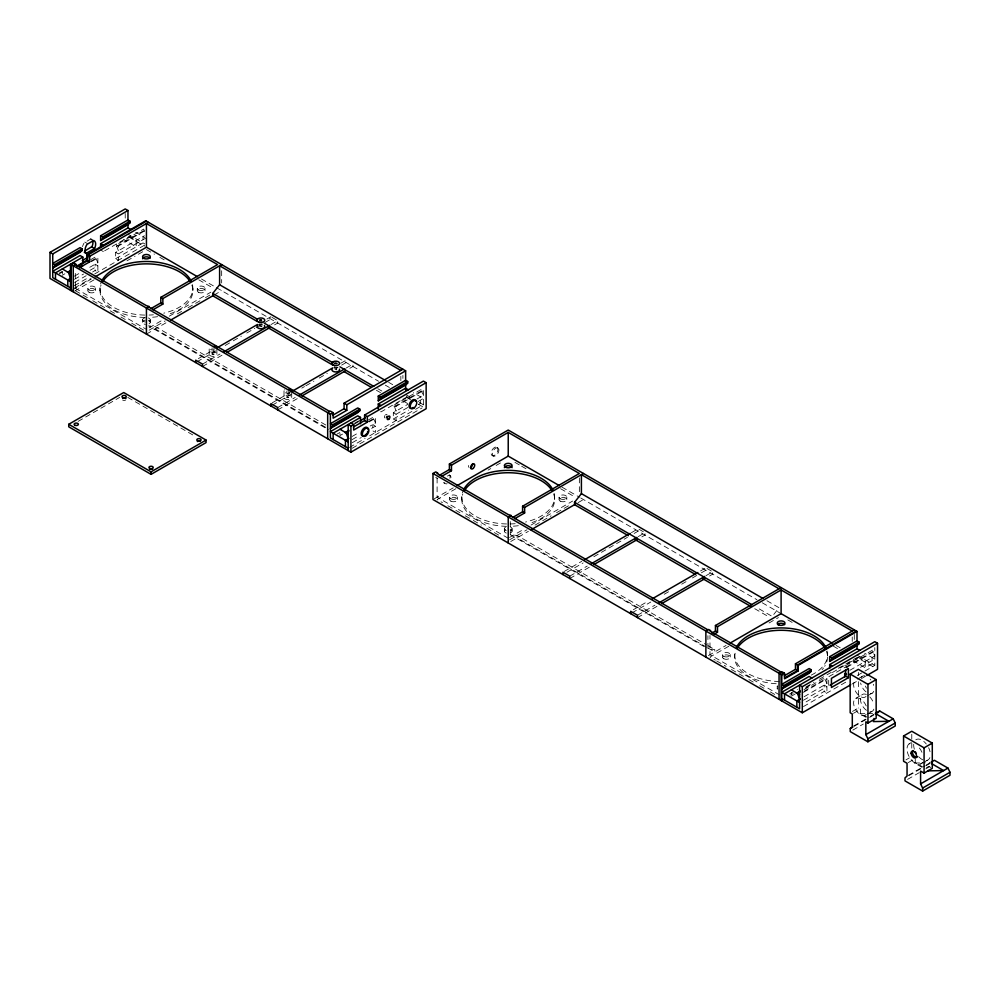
<?xml version="1.0" encoding="UTF-8"?>
<svg xmlns="http://www.w3.org/2000/svg" width="1000" height="1000" viewBox="0 0 1000 1000"><rect width="100%" height="100%" fill="white"/><g stroke="black" fill="none" stroke-linecap="round" stroke-linejoin="round"><path stroke-width="0.75" stroke-dasharray="5 3.75" d="M336.7 367.125L336.625 369.938M212.075 354.188L214.013 354.137L212.075 354.188L212.075 347.863M286.9 397.312L288.825 397.4L286.913 397.45L286.9 390.988M91.4 239.125A7.55 4.35 -60 0 0 90.95 238.912L84.288 242.763A7.55 4.35 -60 0 0 82.55 246.625M260.087 326.238L261.762 326.25M909.038 743.938L911.287 742.562M857.65 679.087L862.188 676.4M855.75 698.388L862.537 694.35M59.4 273L62.088 271.45M59.45 273.762L62.138 272.2M62.312 275.262L64.875 273.788M104.625 250.837L130.7 235.775M90.612 259.713L95.825 256.712L97.875 257.887L97.875 262.625L87.45 268.65M144.45 231L118.387 246.05L118.387 250.787L116.337 244.862L143.7 229.062L145.238 233.9M90.612 261.3L95.825 258.288L95.825 256.712M116.337 246.438L143.7 230.65M91.363 261.65L97.875 257.887M74.425 276.163L81.037 272.35M145.75 238.15L118.387 253.95L118.387 260.262L115.65 258.688L115.65 252.362L144.45 235.738M74.425 279.325L83.55 274.062M90.062 270.3L97.875 265.788L97.875 272.113L95.138 270.525L92.575 272.013M74.625 282.375L86.163 275.712M115.65 258.688L143.012 242.887L143.012 236.575M74.425 285.65L88.75 277.375M94.7 273.938L144.45 245.225M74.55 287.95L90.662 278.637M72.55 289.887L91.412 279M74.6 291.075L94.087 279.812M126.988 260.825L135.05 256.175M138.375 254.25L143.75 251.15M149.113 327.812L162.537 320.062M169.25 316.188L210.85 292.175M149.113 330.175L165.225 320.887M177.3 313.913L182.662 310.812M188.038 307.712L200.113 300.738M205.475 297.638L210.85 294.538M146.438 334.1L166.588 322.463M214.037 295.062L221.663 290.663M78.125 421.388L119.7 397.388M198.363 358.612L213.137 350.075M266.875 319.05L270.9 316.725L270.9 319.1L264.188 322.975M197.013 361.75L215.825 350.9M225.225 345.462L231.95 341.587M233.287 340.812L241.35 336.163M246.725 333.05L254.788 328.4M256.125 327.625L262.838 323.75M202.512 364.113L219.975 354.025M271.025 324.55L277.738 320.675L277.738 323.038L273.712 325.375M202.512 366.475L222.662 354.837M272.25 402.812L289.713 392.738M340.763 363.263L346.138 360.163L346.138 362.525L339.412 366.413M272.25 405.188L291.05 394.325M301.8 388.125L304.488 386.575M305.837 385.8L313.888 381.138M319.262 378.038L327.325 373.387M335.387 368.738L338.075 367.188M277.738 407.537L295.212 397.463M346.262 367.987L352.975 364.113L352.975 366.475L348.938 368.8M277.738 409.913L297.9 398.275M354.538 423.225L358.562 420.9M337.125 434.062L339.812 432.512M354.588 423.988L358.612 421.662M342.55 434.1L339.975 435.575L339.975 433.05M402.675 399.387L408.375 396.087M368.275 420.025L373.488 417.013L375.538 418.2L375.538 422.938L370.238 426M394.012 405.175L421.362 389.375L423.413 390.562L396.062 406.362L394.012 405.175L396.062 411.1L396.062 406.362M368.275 421.613L373.488 418.6L373.488 417.013M394.012 406.75L421.362 390.962L421.362 389.375M369.025 421.962L375.538 418.2M352.1 436.475L358.7 432.663M407.788 407.488L396.062 414.25L396.062 420.575L393.325 418.988L393.325 412.675L407.788 404.325M416.9 399.062L423.413 395.3L421.362 390.962M352.1 439.637L358.612 435.875M371.637 428.363L375.538 426.1L375.538 432.413L372.812 430.838L372.812 424.525L375.538 426.1M418.2 401.475L423.413 398.462L413.3 392.612M352.287 442.688L361.262 437.5M393.325 418.988L408.713 410.112M418.4 404.513L420.675 403.2L420.675 396.875M349.525 447.438L365.125 438.438M369.675 435.8L414.3 410.037M415.6 409.288L423.413 404.775L418.225 401.775M352.212 448.25L422.075 407.925M434.338 498.762L453.2 487.875M455.887 488.7L437.1 499.538L442.463 502.638M488.088 470.1L490.775 468.55M496.15 465.45L501.512 462.35M509.562 537.463L524.325 528.938M531.038 525.062L572.638 501.05M509.562 539.837L527.013 529.763M535.062 525.112L551.163 515.812M556.538 512.712L568.612 505.737M510.763 541.512L528.375 531.337M578.075 502.65L583.45 499.538M564.275 571.425L581.737 561.337M631.45 532.638L638.162 528.763L643.863 532.05M566.962 572.238L583.088 562.938M593.837 556.725L627.413 537.337M634.138 533.462L638.162 531.138L638.162 528.763M569.775 576.15L587.238 566.062M638.288 536.587L645 532.712L645 535.075L640.975 537.413M569.775 578.513L589.925 566.875M633.325 609.738L648.112 601.2M700.5 570.95L705.875 567.85L705.875 570.225L699.15 574.1M631.987 612.875L650.788 602.025M664.225 594.263L669.6 591.163M681.688 584.188L687.062 581.075M692.438 577.975L697.812 574.875M637.487 615.237L654.95 605.15M706 575.675L712.712 571.8L712.712 574.175L707.337 577.275M637.487 617.6L657.638 605.975M708.413 655.625L726.075 645.425M728.763 646.237L709.975 657.087L715.35 660.188M769.025 623L778.425 617.575M789.6 694.038L797.425 689.525M790.512 695.1L793.2 693.538M805.962 686.963L814.025 682.3M819.4 679.2L831.488 672.225M838.213 668.337L857.013 657.487L874.975 667.85M791.363 696.175L795.212 693.962M805.462 688.037L811.875 684.338M832.4 672.487L859.75 656.7M804.025 689.65L824.875 677.625L826.925 678.812L826.925 683.55L803.475 697.087M845.387 665.775L872.75 649.987L874.8 651.162L847.438 666.963L845.387 665.775L845.387 667.35L872.75 651.562L872.75 649.987M804.025 691.237L824.875 679.2L824.875 677.625M803.475 692.35L826.925 678.812M849.837 670.312L874.8 655.9L872.75 651.562M803.475 700.238L826.925 686.7L826.925 693.025L824.188 691.438L803.675 703.288M860.475 667.337L874.8 659.062L864.675 653.225M852.913 660.638L865.225 667.75L872.062 663.8L872.062 657.487M803.475 706.562L847.938 680.9M857.337 675.462L874.8 665.387L874.8 647.613M852.013 684.062L860.075 679.412M861.413 678.637L865.45 676.312M852.525 711.413L858.388 708.025L860.5 709.25L860.5 713.35L866.663 716.912M853.475 713.312L860.5 709.25M865.975 717.3L859.825 713.75L860.5 713.35M853.575 726.038L868.938 717.175M870.225 716.438L874.062 714.212M854.15 726.338L868.487 718.062M869.788 717.312L873.7 715.062M852.85 730.1L863.275 724.075M905.913 759.9L909.425 757.875M908.225 762.6L915.263 758.538L915.263 762.638L922.638 766.9M921.963 767.3L914.575 763.037L915.263 762.638M908.325 775.325L924.975 765.713M926.25 764.975L930.1 762.763L926.988 762.812M908.913 775.625L924.538 766.6M925.837 765.85L929.75 763.587M926.45 767.7L928.8 766.35L932.288 768.363M907.6 779.375L919.325 772.613M925.837 768.85L929.75 766.587M334.975 369.375L336.7 369.65M867.775 695.638L872.375 693.062M867.425 714.013L872.013 711.438M920.612 764L922.925 762.738M924.075 762.113L927.537 760.225M859.825 713.75L866.025 713.637M867.588 713.612L873.787 713.5M914.575 763.037L925.438 762.837M325.737 424.988L155.325 326.6L148.488 325.812L328.363 429.663M510.275 521.562L510.275 534.688L517.112 535.475L706.7 644.925M708.037 648.075L714.762 651.963L714.762 649.587L707.925 648.8L707.925 635.675M492.238 455.625L493.425 456.087M135.625 232.3L144.838 237.625M388.675 382.35L392.738 384.688M766.95 600.75L779.05 607.737L772.212 616.425L756.075 607.1M127.963 234.2L144.838 243.938M272.05 317.387L277.738 320.675M405.637 394.513L410.838 397.512M707.013 568.513L712.712 571.8M857.013 655.113L874.8 665.387M128.787 236.25L136.175 240.525L136.175 246.838L123.863 239.725M406.45 396.562L410.15 398.7M857.837 657.163L865.225 661.438L865.225 667.75M129.075 237.213L144.462 246.1M201.45 279L214.95 286.788M216.287 287.562L378.55 381.25M385.312 385.15L389.375 387.488M406.75 397.525L410.588 399.75M418.288 404.188L423.413 407.15L423.413 387.013M561.962 487.137L579.425 497.212M580.763 497.987L756.9 599.688M762.275 602.788L781.1 613.65M836.125 645.425L840.212 647.788M146.438 249.6L154.488 254.25M159.85 257.35L165.225 260.45M198.775 279.812L213.538 288.337M514.938 462.35L520.3 465.45M521.638 466.225L527.013 469.325M560.562 488.7L575.325 497.212M787.812 619.9L793.188 623M833.438 646.237L837.463 648.562M407.688 403.587L401.538 400.037L381.012 411.887L378.275 410.3M377.775 388.7L381.838 391.037M376.425 390.288L380.487 392.625M754.737 608.7L769.525 617.238M116.337 244.862L118.387 246.05M848.4 668.538L845.662 666.963L828.7 676.75L828.7 685.913M115.65 252.362L118.387 253.95M393.325 412.675L396.062 414.25M90.45 238.8L93.188 240.387M100.612 250L103.35 251.575M84.787 242.075L87.525 243.65M97.875 265.788L95.138 264.212L95.138 270.525M826.925 686.7L824.188 685.125L824.188 691.438M435.725 477.425L437.775 478.612M708.037 645.7L714.762 649.587M325.737 427.35L155.325 328.963L155.325 326.6M706.7 647.3L517.112 537.85L517.112 535.475M510.275 534.688L706.575 648.025M75.3 288.3L146.438 329.363M508.225 538.237L437.1 497.175L437.1 477.925M779.762 695.013L709.975 654.725L709.975 635.475M87.387 297.638L75.3 290.663L75.3 270.525M92.75 300.738L104.825 307.712M110.2 310.812L115.562 313.913M120.938 317.013L126.3 320.112M131.675 323.212L143.75 330.175M447.825 505.737L454.538 509.613M455.887 510.387L459.913 512.712M465.275 515.812L471.987 519.688M473.325 520.462L481.388 525.112M486.75 528.212L498.825 535.188M716.688 660.962L726.075 666.388M731.45 669.488L743.525 676.462M748.9 679.562L754.262 682.663M759.625 685.763L765 688.863M770.362 691.95L775.738 695.05M127.775 397.4L193.925 435.588M497.212 447.362A4.838 2.788 -60 0 1 495.062 454.975A4.838 2.788 -60 0 1 491.362 451.775A4.838 2.788 -60 0 1 497.212 447.362L498.2 448.15A4.638 2.675 -60 0 1 496.138 455.462A4.638 2.675 -60 0 1 492.575 452.388A4.638 2.675 -60 0 1 498.2 448.15M450.175 475.675L449.188 474.888A4.838 2.788 -60 0 1 449.875 478.525M824.875 679.2L826.925 683.55M373.488 418.6L375.538 422.938M95.825 258.288L97.875 262.625M911.775 734.225L911.775 741.65M911.775 743.138L911.775 749.087M858.388 672.425L858.388 675.525M858.388 681.712L858.388 708.025M854.287 634.438L854.287 640.575M852.225 636.95L852.225 641.4M791.363 692.387L791.363 694.912M777.237 686.312L777.237 688.688M734.675 654.688L734.675 657.062M730.25 654.587L730.25 656.963M722.525 654.85L722.525 657.212M579.35 477.925L579.35 492.738M566.8 497.137L566.8 499.513M559.062 497.2L559.062 499.575M554.65 497.2L554.65 499.575M512.087 528.763L512.087 531.125M504.35 528.763L504.35 531.138M461.8 497.15L461.8 499.513M457.375 497.05L457.375 499.412M449.65 497.3L449.65 499.675M402.9 375.375L402.9 378.438M400.85 376.262L400.85 380.625M334.775 364.725L334.775 368.525M291.712 392.5L291.712 397.562A3.875 2.237 0 0 1 285.637 399.175A3.875 2.237 0 0 1 286.238 395.325A3.875 2.237 0 0 1 291.712 397.562M288.825 391.087L288.825 397.4M284.012 390.838L284.012 397.15M261.887 321.475L261.887 326.525M259.95 321.45L259.95 326.512M221.663 270.738L221.663 283M216.9 349.288L216.9 354.338A3.875 2.237 0 0 1 210.85 356A3.875 2.237 0 0 1 211.388 352.137A3.875 2.237 0 0 1 216.9 354.338M214.013 347.812L214.013 354.137M209.188 353.975L209.188 347.663A3.875 2.237 0 0 0 213.75 350.037M205.012 288.263L205.012 290.637M197.275 288.325L197.275 290.7M192.862 288.325L192.862 290.7M150.3 319.875L150.3 322.25M145.425 317.725A3.875 2.237 0 0 0 142.562 319.887L142.562 322.262A3.875 2.237 0 0 0 145.438 324.412M125.225 213.525L125.225 218.125M100 288.263L100 290.637M95.575 288.163L95.575 290.538M87.863 288.425L87.863 290.8M62.312 271.475L62.312 274M929.875 757.613A11.8 6.812 60 0 1 925.812 760.575M922.812 759.85A11.8 6.812 60 0 1 918.713 756.725M914.362 749.2A11.8 6.812 60 0 1 913.725 744.1M915.775 739.825A11.8 6.812 60 0 1 926.275 743.975M928.625 747.712A11.8 6.812 60 0 1 930.037 751.75M922.5 762.288A11.612 6.7 60 0 1 909.388 757.1A11.612 6.7 60 0 1 911.462 743.162M919.375 748.012A11.612 6.7 60 0 1 922.25 753.012M445 483.425A4.838 2.788 -60 0 1 443.562 482.45M468.738 467.25A2.9 1.675 -60 0 1 468.688 465.462M447.388 476.1A4.638 2.675 -60 0 1 450.988 478.525M447.125 483.725A4.638 2.675 -60 0 1 445.725 483.787M445.037 483.325A4.638 2.675 -60 0 1 444.6 482.488M553.65 494A46.425 26.8 0 0 1 528.525 523.65M518.35 525.7A46.425 26.8 0 0 1 509.787 526.337M506.55 526.325A46.425 26.8 0 0 1 462.825 493.938M510.15 529.2A3.875 2.237 0 0 1 510.163 533.062M506.3 533.075A3.875 2.237 0 0 1 506.275 529.2M510.15 526.825A3.875 2.237 0 0 1 510.163 530.688M506.3 530.7A3.875 2.237 0 0 1 506.275 526.825M554.2 493.475A46.425 26.8 0 0 1 525.562 522.038M515.163 523.675A46.425 26.8 0 0 1 509.787 523.962M506.55 523.962A46.425 26.8 0 0 1 462.825 491.575M827.525 657.125A46.425 26.8 0 0 1 824.712 666.287M823.5 668.025A46.425 26.8 0 0 1 822.075 669.7M776.2 683.737A46.425 26.8 0 0 1 735.7 651.488M826.525 651.55A46.425 26.8 0 0 1 827.425 655.25M777.375 689.262A3.875 2.237 0 0 1 777.362 688.1M777.375 686.888A3.875 2.237 0 0 1 777.362 685.738M827.087 651.025A46.425 26.8 0 0 1 809.65 675.863M779.425 681.513A46.425 26.8 0 0 1 735.138 650.962M125.638 400.037A2.125 1.225 0 0 1 122.625 400.037M258.387 324.825A3.875 2.237 0 0 1 262.188 324.412M333.8 367.788A3.875 2.237 0 0 1 337.675 367.788M290.338 392.75A3.875 2.237 0 0 1 285.238 392.675A3.875 2.237 0 0 1 284.7 389.75M191.85 285.125A46.425 26.8 0 0 1 166.737 314.775M157.613 316.675A46.425 26.8 0 0 1 149.075 317.425M144.762 317.45A46.425 26.8 0 0 1 101.037 285.062M148.363 320.312A3.875 2.237 0 0 1 148.375 324.188M142.562 322.262A3.875 2.237 0 0 1 145.425 320.1M148.363 317.95A3.875 2.237 0 0 1 148.375 321.812M145.438 322.038A3.875 2.237 0 0 1 142.562 319.887M192.413 284.6A46.425 26.8 0 0 1 163.775 313.163M153.375 314.8A46.425 26.8 0 0 1 149.075 315.062M144.762 315.087A46.425 26.8 0 0 1 101.037 282.7M385.487 414.862A1.938 1.113 -60 0 1 387.137 415.1M385.075 417.987A1.938 1.113 -60 0 1 384.862 415.613M866.025 696.462A9.675 5.587 60 0 1 855.825 691.838A9.675 5.587 60 0 1 856.012 680.1M865.362 686.038A9.675 5.587 60 0 1 866.388 688.225M873.725 691.3A9.762 5.637 60 0 1 870.3 693.65M866.062 691.888A9.762 5.637 60 0 1 860.612 682.962M861.188 677.45A9.762 5.637 60 0 1 865.062 675.9M870.138 679.125A9.762 5.637 60 0 1 870.9 680.037M873.288 684.262A9.762 5.637 60 0 1 873.662 685.387M866.213 714.4A9.675 5.587 60 0 1 855.975 710.25A9.675 5.587 60 0 1 855.962 698.288A9.675 5.587 60 0 1 866.213 705.938M873.85 709.15A9.762 5.637 60 0 1 869.825 711.775M866.413 710.312A9.762 5.637 60 0 1 860.375 698.913A9.762 5.637 60 0 1 866.4 694.475M869.812 696.938A9.762 5.637 60 0 1 873.85 704.212M450.938 501.213A3.875 2.237 0 0 0 457.3 500A3.875 2.237 0 0 0 452.3 497.425A3.875 2.237 0 0 0 450.938 501.213M560.237 501.15A3.875 2.237 0 0 0 566.688 500.087A3.875 2.237 0 0 0 561.888 497.4A3.875 2.237 0 0 0 560.237 501.15M450.938 498.837A3.875 2.237 0 0 0 457.3 497.625A3.875 2.237 0 0 0 452.3 495.05A3.875 2.237 0 0 0 450.938 498.837M560.237 498.775A3.875 2.237 0 0 0 566.688 497.725A3.875 2.237 0 0 0 561.888 495.025A3.875 2.237 0 0 0 560.237 498.775M723.812 658.763A3.875 2.237 0 0 0 730.175 657.537A3.875 2.237 0 0 0 725.175 654.975A3.875 2.237 0 0 0 723.812 658.763M723.812 656.388A3.875 2.237 0 0 0 730.175 655.175A3.875 2.237 0 0 0 725.175 652.6A3.875 2.237 0 0 0 723.812 656.388M89.15 292.337A3.875 2.237 0 0 0 95.512 291.112A3.875 2.237 0 0 0 90.5 288.55A3.875 2.237 0 0 0 89.15 292.337M198.45 292.262A3.875 2.237 0 0 0 204.9 291.212A3.875 2.237 0 0 0 200.087 288.512A3.875 2.237 0 0 0 198.45 292.262M89.15 289.962A3.875 2.237 0 0 0 95.512 288.75A3.875 2.237 0 0 0 90.5 286.175A3.875 2.237 0 0 0 89.15 289.962M198.45 289.9A3.875 2.237 0 0 0 204.9 288.85A3.875 2.237 0 0 0 200.087 286.15A3.875 2.237 0 0 0 198.45 289.9"/><path stroke-width="1.5" d="M84.588 251.137L92.025 246.562A7.55 4.35 -60 0 0 92.45 240.25M94.575 248.525L95.075 247.35A7.55 4.35 -60 0 0 93.688 240.5L87.025 244.338A7.55 4.35 -60 0 0 85.625 252.812L86.125 253.412L94.575 248.525L91.85 246.95M257.4 321.562L212.775 295.8L212.775 293.425L219.613 284.738L219.613 265.788L400.85 370.425M628.35 535.725L574.562 504.675L574.562 502.312L581.4 493.625L581.4 474.663L779.05 588.775M82.15 250.387L54.787 266.188L52.737 268.163L80.087 252.362L82.15 250.387L82.15 248.812L80.087 247.625L52.737 263.425L54.787 264.6L82.15 248.812M100.612 240.525L102.662 238.55L130.013 222.75L130.013 221.175L127.963 219.988L100.612 235.775L100.612 240.525L127.963 224.725L130.013 222.75M359.812 410.7L332.45 426.5L330.4 428.475L357.762 412.675L359.812 410.7L359.812 409.125L357.762 407.938L330.4 423.725L332.45 424.913L359.812 409.125M378.275 400.825L380.325 398.85L407.688 383.062L407.688 381.488L405.637 380.3L378.275 396.087L378.275 400.825L405.637 385.037L407.688 383.062M811.2 671.3L783.838 687.1L781.787 689.075L809.15 673.275L811.2 671.3L811.2 669.725L809.15 668.538L781.787 684.338L783.838 685.525L811.2 669.725M829.663 661.438L831.712 659.463L859.075 643.662L859.075 642.087L857.013 640.9L829.663 656.7L829.663 661.438L857.013 645.638L859.075 643.662M850.25 728.6L852.3 726.787L852.3 713.988L850.175 712.763L850.175 674.062L858.388 669.325L876.162 679.6L876.162 718.288L867.962 723.025L865.837 721.8L865.837 734.6L867.887 738.787L867.887 741.787L850.25 731.6L850.25 728.6L852.85 727.087M877.6 712.8L879.65 710.987L893.2 718.8L895.25 722.987L895.25 725.987L867.887 741.787M353.413 427.038L364.6 420.575L364.6 415.05L423.413 381.087L426.15 382.663L426.15 408.725L350.925 452.163L50 278.425L50 252.362L125.225 208.925L127.963 210.512L127.963 220.875M50 252.362L52.737 253.938L127.963 210.512M100.612 235.775L102.662 236.962L130.013 221.175M100.612 247.463L100.612 243.675L127.963 227.887L130.7 229.462M82.825 263.425L82.825 257.1L55.475 272.9L55.475 279.212M76.988 266L86.938 260.262L86.938 254.737L145.75 220.775L405.637 370.825L405.637 381.188M73.938 263.025L71.2 264.6L71.2 290.663M146.438 221.175L87.613 255.125L87.613 260.663L77.362 266.575M82.287 260.575L87.662 257.475M86.938 254.737L89.663 256.312L148.488 222.35M67.438 272.3L71.287 270.087M71.075 271L68.463 272.5L70.512 278.425M79.412 267.762L89.663 261.837L89.663 256.312M71.2 278.025L67.787 280L67.787 286.325M95.438 276.675L146.438 247.237L197.425 276.675M150.85 308.65L160.8 302.9L160.8 297.375L217.562 264.6L146.438 223.538L146.438 247.237M160.8 297.375L162.85 298.562L221.663 264.6M152.9 309.837L162.85 304.088L162.85 298.562M170.613 320.138L213.6 295.325M68.737 424.288L123.725 392.537L206.062 440.075L206.062 442.6L151.075 474.35L68.737 426.812L68.737 424.288L151.075 471.825L206.062 440.075M217.162 347.75L257.475 324.487M224.013 351.7L269.688 325.325M226.7 352.512L269.688 327.7M292.4 391.188L332.7 367.912M299.237 395.138L344.913 368.762M301.925 395.95L344.913 371.125M332.887 415.188L344.087 408.725L344.087 403.2L402.9 369.237M70.512 290.275L70.512 264.212L330.4 414.25L333.137 412.675L333.137 418.2L346.812 410.3L346.812 404.775L405.637 370.825M378.275 396.087L380.325 397.275L407.688 381.488M378.275 409.038L378.275 403.988L405.637 388.2L408.375 389.775M360.5 423.725L360.5 417.413L333.137 433.212L333.137 439.525M348.188 450.575L348.188 424.525L350.925 426.1L353.663 424.525L353.663 430.05L367.337 422.15L367.337 416.625L426.15 382.663M359.963 420.887L365.337 417.775M345.112 432.612L348.95 430.4M348.738 431.312L346.138 432.812L348.188 438.738M348.875 438.338L345.45 440.312L345.45 446.637M850.662 684.837L802.3 712.763L432.987 499.538L432.987 473.488L435.725 471.9L437.775 473.088L437.1 473.488L508.225 514.55L510.962 515.337L508.225 516.912L508.225 542.975M439.462 475.275L449.4 469.538L449.4 464L508.225 430.05L857.013 631.425L857.013 641.787M449.4 464L451.463 465.188L508.225 432.413L579.35 473.488L522.587 506.25L522.587 511.788L512.638 517.525M441.512 476.463L451.463 470.712L451.463 465.188M457.225 485.55L508.225 456.112L559.212 485.55M522.587 506.25L524.637 507.438L583.45 473.488M514.688 518.713L524.637 512.962L524.637 507.438M531.062 529.788L575.388 504.2M584.425 559.788L630.1 533.413M591.263 563.737L636.95 537.362M593.95 564.55L636.95 539.738M652.138 598.875L697.812 572.513M658.975 602.825L704.65 576.45M661.663 603.638L704.65 578.825M712.025 633L715.45 631.025L715.45 625.5L781.1 587.6M715.45 625.5L717.5 626.688L781.1 589.963L852.225 631.025M714.075 634.188L717.5 632.212L717.5 626.688M730.113 643.1L781.1 613.65L832.1 643.1M784.275 675.788L795.462 669.325L795.462 663.8L854.287 629.85M783.838 672.887L781.1 674.463L781.1 700.525M856.338 631.025L797.513 664.987L797.513 670.512L785.088 677.688M432.987 473.488L781.787 674.862L784.525 673.275L784.525 678.812L798.2 670.913L798.2 665.387L857.013 631.425M829.663 656.7L831.712 657.875L859.075 642.087M829.663 668.388L829.663 664.587L857.013 648.8L859.75 650.375M781.787 698.55L799.575 708.812L799.575 685.125L802.3 686.7L877.537 643.275L877.537 669.325L866.787 675.537M796.488 693.225L800.337 691M800.125 691.912L797.513 693.413L799.575 699.338M800.25 698.95L796.838 700.913L796.838 707.237M830.013 685.163L845.662 676.125L848.4 677.7L848.4 668.538L831.438 678.337L831.438 687.487L848.4 677.7M850.175 674.062L867.962 684.338L876.162 679.6M879.65 710.987L875.337 713.475L888.888 721.3L873.363 721.575L874.05 718.438M865.837 734.6L893.2 718.8M867.887 738.787L895.25 722.987M903.562 735.987L911.775 731.25L932.288 743.1L932.288 768.363L924.075 773.1L920.588 771.087L920.588 783.888L922.638 788.062L922.638 791.075L905 780.888L905 777.887L907.05 776.062L907.05 763.275L903.562 761.263L903.562 735.987L924.075 747.837L932.288 743.1M931.175 762.138L934.412 760.275L947.95 768.088L950 772.275L950 775.275L922.638 791.075M928.8 770.462L928.112 770.85L943.637 770.575L931.325 763.475M920.588 783.888L947.95 768.088M922.638 788.062L950 772.275M877.537 643.275L874.8 641.688L784.525 693.812L784.525 700.125M219.613 284.738L385.975 380.788M581.4 493.625L762.913 598.413M212.775 293.425L257.4 319.2M264.163 323.1L333.15 362.925M339.913 366.825L373.725 386.35M574.562 502.312L752.05 604.775M268.225 327.812L333.15 365.3M343.963 371.538L371.012 387.163M635.062 539.612L695.575 574.538M702.3 578.425L750.7 606.362M100.612 243.675L103.35 245.263M378.275 403.988L381.012 405.562M829.663 664.587L832.4 666.175M846.525 674.338L844.712 673.275L844.712 677.075M84.3 252.35L86.125 253.412M344.087 403.2L346.812 404.775M364.6 415.05L367.337 416.625M795.462 663.8L798.2 665.387M82.825 257.1L80.087 255.525L52.737 271.312L70.512 281.588M360.5 417.413L357.762 415.838L330.4 431.625L348.188 441.9M811.875 678.012L809.15 676.438L781.787 692.237L799.575 702.5M86.938 260.262L89.663 261.837M160.8 302.9L162.85 304.088M344.087 408.725L346.812 410.3M364.6 420.575L367.337 422.15M449.4 469.538L451.463 470.712M522.587 511.788L524.637 512.962M795.462 669.325L798.2 670.913M80.775 264.6L82.825 265.788M715.45 631.025L717.5 632.212M73.25 262.625L75.987 264.212L73.25 265.788L73.25 291.85M333.137 412.675L330.4 411.1L327.675 412.675L327.675 438.738M350.925 422.938L353.663 424.525M784.525 673.275L781.787 671.7L779.05 673.275L779.05 699.338M75.3 264.6L146.438 305.675L149.162 306.462L146.438 308.038L146.438 334.1M148.488 306.85L329.725 411.488M510.275 515.737L707.925 629.85M781.1 672.1L709.975 631.025L710.662 630.638L708.612 629.45L705.875 631.025L705.875 657.087M62.312 268.95L70.512 273.688M339.975 429.263L348.188 434M791.363 689.862L799.575 694.6M70.512 287.9L52.737 277.638L52.737 253.938M348.188 448.212L330.4 437.95L330.4 414.25M924.075 747.837L924.075 773.1M867.962 684.338L867.962 723.025M857.013 644.75L857.013 649.188M845.662 670.013L845.662 676.125M831.712 657.875L831.712 659.463M802.3 686.7L802.3 712.763M783.838 685.525L783.838 687.1M781.787 674.862L781.787 700.913M781.1 589.963L781.1 613.65M637.487 617.6L637.487 615.237L630.638 611.287L630.638 613.65M569.775 578.513L569.775 576.15L562.938 572.2L562.938 574.562M508.225 432.413L508.225 456.112M405.637 384.15L405.637 390.075M380.325 397.275L380.325 398.85M350.925 426.1L350.925 452.163M332.45 424.913L332.45 426.5M277.738 409.913L277.738 407.537L270.9 403.587L270.9 405.962M202.512 366.475L202.512 364.113L195.675 360.163L195.675 362.525M151.075 471.825L151.075 474.35M127.963 223.837L127.963 228.275M102.662 236.962L102.662 238.55M54.787 264.6L54.787 266.188M917.663 756.538A3.875 2.237 60 0 1 913.7 755.55A3.875 2.237 60 0 1 913.1 750.512M916.125 753.213A11.8 6.812 60 0 1 915.438 751.9M472.625 463.638A2.9 1.675 -60 0 1 470.4 467.663M464.613 490.35A46.425 26.8 0 0 1 508.275 472.738A46.425 26.8 0 0 1 551.862 490.4M504.387 467.65A3.875 2.237 0 0 1 508.25 465.725A3.875 2.237 0 0 1 512.062 467.675M463.612 489.762A46.425 26.8 0 0 1 508.275 470.375A46.425 26.8 0 0 1 552.863 489.812M737.5 647.9A46.425 26.8 0 0 1 781.15 630.288A46.425 26.8 0 0 1 824.75 647.95M777.537 624.637A3.875 2.237 0 0 1 781.125 623.263A3.875 2.237 0 0 1 784.688 624.663M736.488 647.3A46.425 26.8 0 0 1 781.15 627.913A46.425 26.8 0 0 1 825.75 647.362M197.35 441.562A2.125 1.225 0 0 1 200.35 441.438M149.575 469.137A2.125 1.225 0 0 1 152.587 469.137M122.625 398.3A2.125 1.225 0 0 1 125.975 398.562M264.4 325.538A3.875 2.237 0 0 1 260.637 328.75A3.875 2.237 0 0 1 257.712 325.262M214.338 345.737A3.875 2.237 0 0 1 215.987 346.388M216.537 346.887A3.875 2.237 0 0 1 216.85 347.438M339.475 369.137A3.875 2.237 0 0 1 335.238 371.925A3.875 2.237 0 0 1 332.388 368.6M289.2 388.938A3.875 2.237 0 0 1 290.837 389.613M291.375 390.1A3.875 2.237 0 0 1 291.675 390.662M102.825 281.475A46.425 26.8 0 0 1 146.488 263.863A46.425 26.8 0 0 1 190.075 281.525M142.6 258.775A3.875 2.237 0 0 1 145.95 256.863A3.875 2.237 0 0 1 150.013 258.238M101.825 280.875A46.425 26.8 0 0 1 146.488 261.488A46.425 26.8 0 0 1 191.075 280.938M386.962 416.4A1.938 1.113 -60 0 1 386.45 417.25M364.837 435.438A4.838 2.788 -60 0 1 361.188 433.862A4.838 2.788 -60 0 1 364.363 427.825A4.838 2.788 -60 0 1 368.013 429.387M367.75 431.362A4.838 2.788 -60 0 1 367.5 432.05M366.8 433.387A4.838 2.788 -60 0 1 366.362 434M365.875 434.55A4.838 2.788 -60 0 1 365.363 435.037M411.587 408.312A4.838 2.788 -60 0 1 409.075 405.538A4.838 2.788 -60 0 1 412.3 400.15A4.838 2.788 -60 0 1 415.825 401.238M413.188 407.438A4.838 2.788 -60 0 1 412.65 407.825M334.775 363.325L336.7 363.475L334.775 363.325M259.988 320.05C261.35 322.325 262.725 318.412 259.988 320.05M911.1 753.225A3.875 2.237 60 0 0 915.375 758.037A3.875 2.237 60 0 0 914.987 752.362A3.875 2.237 60 0 0 911.1 753.225M472.987 468.525A2.9 1.675 -60 0 0 474.25 463.963A2.9 1.675 -60 0 0 470.737 466.65A2.9 1.675 -60 0 0 472.987 468.525M505.85 467.35A3.875 2.237 0 0 0 512.05 465.887A3.875 2.237 0 0 0 506.763 463.512A3.875 2.237 0 0 0 505.85 467.35M778.725 624.9A3.875 2.237 0 0 0 784.938 623.438A3.875 2.237 0 0 0 779.65 621.062A3.875 2.237 0 0 0 778.725 624.9M197.562 440.775A2.125 1.225 0 0 0 201.05 440.075A2.125 1.225 0 0 0 198.25 438.688A2.125 1.225 0 0 0 197.562 440.775M74.763 425.15A2.125 1.225 0 0 0 78.312 424.6A2.125 1.225 0 0 0 75.713 423.1A2.125 1.225 0 0 0 74.763 425.15M150.013 468.55A2.125 1.225 0 0 0 153.212 467.488A2.125 1.225 0 0 0 150.013 466.413A2.125 1.225 0 0 0 150.013 468.55M123.075 397.713A2.125 1.225 0 0 0 126.263 396.65A2.125 1.225 0 0 0 123.075 395.575A2.125 1.225 0 0 0 123.075 397.713M258.75 322.05A3.875 2.237 0 0 0 264.775 320.363A3.875 2.237 0 0 0 259.225 318.188A3.875 2.237 0 0 0 258.75 322.05M333 364.975A3.875 2.237 0 0 0 339.475 363.975A3.875 2.237 0 0 0 334.738 361.238A3.875 2.237 0 0 0 333 364.975M144.062 258.475A3.875 2.237 0 0 0 150.262 257.013A3.875 2.237 0 0 0 144.975 254.638A3.875 2.237 0 0 0 144.062 258.475M388.85 419.175A1.938 1.113 -60 0 0 389.538 416.15A1.938 1.113 -60 0 0 387.225 418.1A1.938 1.113 -60 0 0 388.85 419.175M366.188 435.625A4.638 2.675 -60 0 0 368.137 428.338A4.638 2.675 -60 0 0 362.537 432.7A4.638 2.675 -60 0 0 366.188 435.625M414.012 408.025A4.638 2.675 -60 0 0 416.05 400.725A4.638 2.675 -60 0 0 410.438 404.988A4.638 2.675 -60 0 0 414.012 408.025"/></g></svg>
